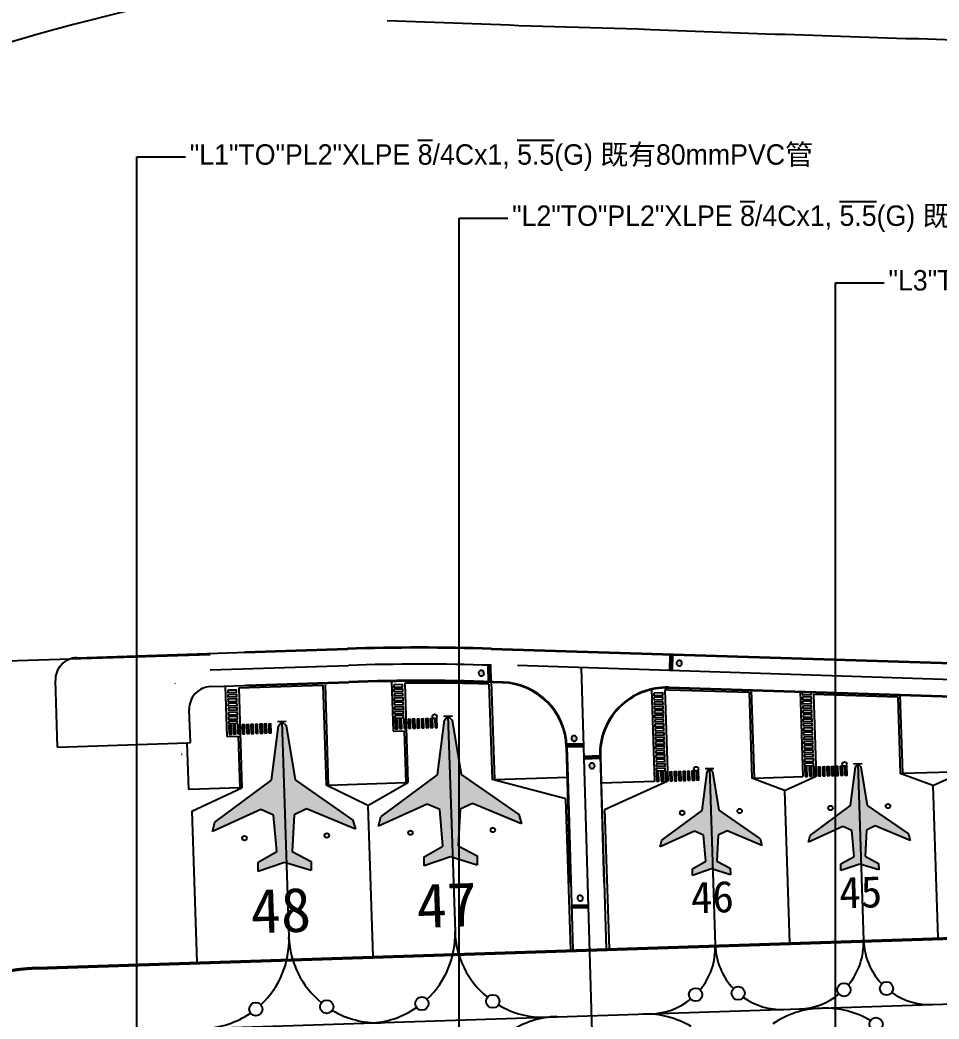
# Model space of a CAD drawing. Header units: millimetres. Extents: x 1358 to 1865, y 706 to 1003.
# Drawn here: x 1554.6 to 1605.3, y 893.3 to 948.4 of the extents above; entities that cross this region are included whole.
import ezdxf

# ---------------------------------------------------------------- set-up
doc = ezdxf.new("R2010")
doc.units = ezdxf.units.MM
doc.layers.add('建築', color=7, linetype='Continuous')
doc.layers.add('文字', color=6, linetype='Continuous')
doc.styles.add('新細明體', font='')
doc.styles.add('細明體', font='')
doc.styles.get('新細明體').set_extended_font_data('新細明體')
doc.styles.get('細明體').set_extended_font_data('細明體')

msp = doc.modelspace()

# ---------------------------------------------------------------- hatches: boundary and pattern name
at = {"layer": '建築', "ltscale": 1000}
h = msp.add_hatch(color=256, dxfattribs=at)
h.paths.add_polyline_path([(1567.003, 913.547), (1567.003, 913.529), (1572.666, 913.715, -0.008158), (1576.678, 913.782), (1576.678, 913.8, 0.008158), (1572.665, 913.733)])
h.paths.add_polyline_path([(1572.666, 913.697, -0.008158), (1576.678, 913.764), (1576.678, 913.782, 0.008158), (1572.666, 913.715), (1567.003, 913.529), (1567.004, 913.51)])
h = msp.add_hatch(color=256, dxfattribs=at)
h.paths.add_polyline_path([(1580.581, 913.74, 0.007933), (1576.678, 913.8), (1576.678, 913.782, -0.007933), (1580.58, 913.721), (1585.617, 913.563), (1585.617, 913.581)])
h.paths.add_polyline_path([(1580.58, 913.721, 0.007933), (1576.678, 913.782), (1576.678, 913.764, -0.007933), (1580.58, 913.703), (1585.616, 913.545), (1585.617, 913.563)])
h = msp.add_hatch(color=256, dxfattribs=at)
h.paths.add_polyline_path([(1585.617, 913.563), (1585.616, 913.545), (1596.225, 913.211), (1596.225, 913.23)])
h.paths.add_polyline_path([(1585.617, 913.581), (1585.617, 913.563), (1596.225, 913.23), (1596.226, 913.248)])
h = msp.add_hatch(color=256, dxfattribs=at)
h.paths.add_polyline_path([(1596.225, 913.23), (1596.225, 913.211), (1600.965, 913.063), (1600.965, 913.081)])
h.paths.add_polyline_path([(1596.226, 913.248), (1596.225, 913.23), (1600.965, 913.081), (1600.966, 913.099)])
h = msp.add_hatch(color=256, dxfattribs=at)
h.dxf.hatch_style = 1
h.paths.add_polyline_path([(1579.888, 912.428), (1579.89, 912.306), (1579.978, 912.221), (1580.1, 912.223), (1580.185, 912.311), (1580.182, 912.433), (1580.095, 912.518), (1579.973, 912.516)])
h.paths.add_polyline_path([(1585.205, 908.92), (1585.083, 908.917), (1584.999, 908.828), (1585.003, 908.706), (1585.091, 908.622), (1585.214, 908.626), (1585.297, 908.714), (1585.294, 908.836)])
h.paths.add_polyline_path([(1586.079, 907.122), (1586.201, 907.125), (1586.285, 907.214), (1586.281, 907.336), (1586.192, 907.42), (1586.07, 907.416), (1585.986, 907.327), (1585.99, 907.205)])
h.paths.add_polyline_path([(1591.094, 912.859), (1591.096, 912.981), (1591.012, 913.069), (1590.889, 913.071), (1590.802, 912.987), (1590.799, 912.865), (1590.884, 912.777), (1591.006, 912.774)])
h = msp.add_hatch(color=256, dxfattribs=at)
h.paths.add_polyline_path([(1600.966, 913.099), (1600.965, 913.081), (1606.901, 912.894), (1606.901, 912.913)])
h.paths.add_polyline_path([(1600.965, 913.081), (1600.965, 913.063), (1606.9, 912.876), (1606.901, 912.894)])
h = msp.add_hatch(color=256, dxfattribs=at)
h.paths.add_polyline_path([(1571.338, 911.839), (1571.338, 911.858), (1567.063, 911.717), (1567.064, 911.698)])
h.paths.add_polyline_path([(1571.339, 911.821), (1571.338, 911.839), (1567.064, 911.698), (1567.064, 911.68)])
h = msp.add_hatch(color=256, dxfattribs=at)
h.paths.add_polyline_path([(1576.969, 911.932), (1576.969, 911.951, 0.008757), (1572.726, 911.885), (1571.338, 911.839), (1571.339, 911.821), (1572.727, 911.867, -0.008757)])
h.paths.add_polyline_path([(1576.969, 911.951), (1576.969, 911.969, 0.008757), (1572.726, 911.903), (1571.338, 911.858), (1571.338, 911.839), (1572.726, 911.885, -0.008757)])
h = msp.add_hatch(color=256, dxfattribs=at)
h.paths.add_polyline_path([(1576.969, 911.969), (1576.969, 911.951, -0.008757), (1581.212, 911.867), (1581.212, 911.867), (1581.213, 911.886, 0.008757)])
h.paths.add_polyline_path([(1576.969, 911.951), (1576.969, 911.932, -0.008757), (1581.212, 911.849), (1581.212, 911.867, 0.008757)])
h = msp.add_hatch(color=256, dxfattribs=at)
h.paths.add_polyline_path([(1581.212, 911.867), (1581.212, 911.849, -0.394875), (1584.719, 908.315), (1584.737, 908.315, 0.394875)])
h.paths.add_polyline_path([(1581.213, 911.886), (1581.212, 911.867, -0.394875), (1584.737, 908.315), (1584.756, 908.316, 0.394875)])
h = msp.add_hatch(color=256, dxfattribs=at)
h.paths.add_polyline_path([(1590.36, 911.582), (1590.36, 911.6, 0.432129), (1586.566, 907.813), (1586.584, 907.814, -0.432129)])
h.paths.add_polyline_path([(1590.359, 911.564), (1590.36, 911.582, 0.432129), (1586.584, 907.814), (1586.602, 907.814, -0.432129)], flags=17)
h = msp.add_hatch(color=256, dxfattribs=at)
h.paths.add_polyline_path([(1590.36, 911.6), (1590.36, 911.582), (1592.488, 911.515), (1592.488, 911.533)])
h.paths.add_polyline_path([(1590.36, 911.582), (1590.359, 911.564), (1592.487, 911.497), (1592.488, 911.515)])
h = msp.add_hatch(color=256, dxfattribs=at)
h.paths.add_polyline_path([(1592.488, 911.533), (1592.488, 911.515), (1596.168, 911.4), (1596.168, 911.418)])
h.paths.add_polyline_path([(1592.488, 911.515), (1592.487, 911.497), (1596.167, 911.381), (1596.168, 911.4)])
h = msp.add_hatch(color=256, dxfattribs=at)
h.paths.add_polyline_path([(1596.168, 911.4), (1596.167, 911.381), (1600.907, 911.232), (1600.908, 911.251)])
h.paths.add_polyline_path([(1596.168, 911.418), (1596.168, 911.4), (1600.908, 911.251), (1600.908, 911.269)])
h = msp.add_hatch(color=256, dxfattribs=at)
h.paths.add_polyline_path([(1600.908, 911.251), (1600.907, 911.232), (1606.842, 911.046), (1606.843, 911.064)])
h.paths.add_polyline_path([(1600.908, 911.269), (1600.908, 911.251), (1606.843, 911.064), (1606.844, 911.082)])
for points in [[(1578.196, 910.019), (1578.437, 909.783), (1578.927, 906.792), (1582.109, 904.585), (1582.254, 904.075), (1579.55, 905.203), (1578.863, 904.876), (1578.754, 902.855), (1579.804, 902.307), (1579.811, 901.799), (1578.342, 902.251), (1576.888, 901.754), (1576.88, 902.262), (1577.911, 902.842), (1577.741, 904.859), (1577.044, 905.164), (1574.376, 903.953), (1574.505, 904.467), (1577.617, 906.771), (1578.015, 909.777)], [(1569.045, 909.719), (1569.286, 909.483), (1569.776, 906.491), (1572.958, 904.284), (1573.103, 903.775), (1570.399, 904.902), (1569.712, 904.576), (1569.604, 902.554), (1570.653, 902.006), (1570.66, 901.498), (1569.191, 901.951), (1567.737, 901.453), (1567.729, 901.961), (1568.761, 902.541), (1568.59, 904.559), (1567.893, 904.863), (1565.225, 903.653), (1565.354, 904.167), (1568.466, 906.471), (1568.864, 909.476)], [(1600.787, 907.39), (1600.959, 907.222), (1601.308, 905.091), (1603.575, 903.519), (1603.678, 903.156), (1601.752, 903.959), (1601.262, 903.727), (1601.185, 902.287), (1601.932, 901.896), (1601.938, 901.534), (1600.891, 901.857), (1599.855, 901.502), (1599.849, 901.864), (1600.584, 902.277), (1600.463, 903.714), (1599.966, 903.931), (1598.066, 903.069), (1598.158, 903.435), (1600.375, 905.076), (1600.658, 907.217)], [(1592.612, 907.122), (1592.784, 906.954), (1593.133, 904.822), (1595.4, 903.25), (1595.503, 902.887), (1593.577, 903.691), (1593.087, 903.458), (1593.01, 902.018), (1593.758, 901.628), (1593.763, 901.266), (1592.716, 901.588), (1591.681, 901.234), (1591.675, 901.596), (1592.41, 902.009), (1592.288, 903.446), (1591.791, 903.663), (1589.891, 902.801), (1589.983, 903.167), (1592.2, 904.808), (1592.483, 906.949)]]:
    msp.add_hatch(color=256, dxfattribs=at).paths.add_polyline_path(points)
h = msp.add_hatch(color=256, dxfattribs=at)
h.paths.add_polyline_path([(1584.737, 908.315), (1584.719, 908.315), (1584.835, 904.376), (1584.853, 904.377)])
h.paths.add_polyline_path([(1584.756, 908.316), (1584.737, 908.315), (1584.853, 904.377), (1584.871, 904.377)])
h = msp.add_hatch(color=256, dxfattribs=at)
h.paths.add_polyline_path([(1586.584, 907.814), (1586.566, 907.813), (1586.655, 904.781), (1586.673, 904.781)])
h.paths.add_polyline_path([(1586.602, 907.814), (1586.584, 907.814), (1586.673, 904.781), (1586.691, 904.782)])
h = msp.add_hatch(color=256, dxfattribs=at)
h.paths.add_polyline_path([(1586.691, 904.782), (1586.673, 904.781), (1586.769, 901.502), (1586.788, 901.503)])
h.paths.add_polyline_path([(1586.673, 904.781), (1586.655, 904.781), (1586.751, 901.501), (1586.769, 901.502)])
h = msp.add_hatch(color=256, dxfattribs=at)
h.paths.add_polyline_path([(1584.853, 904.377), (1584.835, 904.376), (1584.94, 900.783), (1584.959, 900.784)])
h.paths.add_polyline_path([(1584.871, 904.377), (1584.853, 904.377), (1584.959, 900.784), (1584.977, 900.784)])
h = msp.add_hatch(color=256, dxfattribs=at)
h.paths.add_polyline_path([(1586.788, 901.503), (1586.769, 901.502), (1586.789, 900.844), (1586.807, 900.844)])
h.paths.add_polyline_path([(1586.769, 901.502), (1586.751, 901.501), (1586.77, 900.843), (1586.789, 900.844)])
h = msp.add_hatch(color=256, dxfattribs=at)
h.paths.add_polyline_path([(1587.174, 893.528), (1587.174, 893.546), (1587.022, 893.541), (1587.022, 893.523)])
h.paths.add_polyline_path([(1587.174, 893.528), (1587.022, 893.523), (1587.023, 893.504), (1587.175, 893.509)])

# ---------------------------------------------------------------- linework, layer by layer
for p, q in [((1574.849, 948.347, -0.309), (1581.616, 948.102, -0.309)), ((1581.616, 948.102, -0.309), (1582.095, 948.061, -0.309)), ((1582.095, 948.061, -0.309), (1588.683, 947.877, -0.309)), ((1588.683, 947.877, -0.309), (1589.388, 947.839, -0.309)), ((1589.388, 947.839, -0.309), (1596.229, 947.589, -0.309)), ((1596.229, 947.589, -0.309), (1596.787, 947.576, -0.309)), ((1596.787, 947.576, -0.309), (1603.431, 947.346, -0.309)), ((1603.431, 947.346, -0.309), (1604.123, 947.34, -0.309)), ((1604.123, 947.34, -0.309), (1610.879, 947.093, -0.309)), ((1576.678, 913.764, -0.309), (1576.678, 913.8, -0.309)), ((1557.739, 913.227, -0.309), (1572.685, 913.72, -0.309)), ((1558.544, 913.208, -0.309), (1565.09, 913.409, -0.309)), ((1567.003, 913.547, -0.309), (1572.665, 913.733, -0.309)), ((1567.003, 913.529, -0.309), (1572.666, 913.715, -0.309)), ((1567.003, 913.529, -0.309), (1572.666, 913.715, -0.309)), ((1567.003, 913.529, -0.309), (1572.666, 913.715, -0.309)), ((1567.003, 913.529, -0.309), (1572.666, 913.715, -0.309)), ((1567.004, 913.51, -0.309), (1567.003, 913.547, -0.309)), ((1567.004, 913.51, -0.309), (1572.666, 913.697, -0.309)), ((1580.58, 913.721, -0.309), (1615.583, 912.622, -0.309)), ((1580.58, 913.703, -0.309), (1615.583, 912.603, -0.309)), ((1580.581, 913.74, -0.309), (1615.584, 912.64, -0.309)), ((1580.599, 913.726, -0.309), (1615.602, 912.626, -0.309)), ((1585.616, 913.545, -0.309), (1585.617, 913.581, -0.309)), ((1590.424, 913.416, -0.309), (1590.407, 912.501, -0.309)), ((1590.436, 913.416, -0.309), (1590.419, 912.501, -0.309)), ((1590.448, 913.416, -0.309), (1590.432, 912.501, -0.309)), ((1590.46, 913.416, -0.309), (1590.444, 912.5, -0.309)), ((1590.473, 913.416, -0.309), (1590.456, 912.5, -0.309)), ((1590.485, 913.415, -0.309), (1590.468, 912.5, -0.309)), ((1590.497, 913.415, -0.309), (1590.48, 912.5, -0.309)), ((1590.509, 913.415, -0.309), (1590.493, 912.499, -0.309)), ((1590.521, 913.415, -0.309), (1590.505, 912.499, -0.309)), ((1590.534, 913.414, -0.309), (1590.517, 912.499, -0.309)), ((1590.546, 913.414, -0.309), (1590.529, 912.499, -0.309)), ((1590.558, 913.414, -0.309), (1590.541, 912.499, -0.309)), ((1590.57, 913.414, -0.309), (1590.554, 912.498, -0.309)), ((1540.64, 912.614, -0.309), (1558.544, 913.208, -0.309)), ((1565.09, 912.553, -0.309), (1572.715, 912.805, -0.309)), ((1580.431, 911.892, -0.309), (1580.415, 912.807, -0.309)), ((1580.443, 911.892, -0.309), (1580.428, 912.808, -0.309)), ((1580.455, 911.892, -0.309), (1580.44, 912.808, -0.309)), ((1580.467, 911.893, -0.309), (1580.452, 912.808, -0.309)), ((1580.48, 911.893, -0.309), (1580.464, 912.808, -0.309)), ((1580.492, 911.893, -0.309), (1580.476, 912.808, -0.309)), ((1580.504, 911.893, -0.309), (1580.489, 912.809, -0.309)), ((1580.516, 911.893, -0.309), (1580.501, 912.809, -0.309)), ((1580.528, 911.894, -0.309), (1580.513, 912.809, -0.309)), ((1580.541, 911.894, -0.309), (1580.525, 912.809, -0.309)), ((1580.553, 911.894, -0.309), (1580.537, 912.81, -0.309)), ((1580.565, 911.894, -0.309), (1580.55, 912.81, -0.309)), ((1580.577, 911.894, -0.309), (1580.562, 912.81, -0.309)), ((1582.026, 912.811, -0.309), (1615.573, 911.711, -0.309)), ((1585.543, 912.695, -0.309), (1587.292, 853.173, -0.309)), ((1590.802, 912.987, -0.309), (1590.799, 912.865, -0.309)), ((1590.799, 912.865, -0.309), (1590.884, 912.777, -0.309)), ((1590.889, 913.071, -0.309), (1590.802, 912.987, -0.309)), ((1590.884, 912.777, -0.309), (1591.006, 912.774, -0.309)), ((1591.012, 913.069, -0.309), (1590.889, 913.071, -0.309)), ((1591.006, 912.774, -0.309), (1591.094, 912.859, -0.309)), ((1591.096, 912.981, -0.309), (1591.012, 913.069, -0.309)), ((1591.094, 912.859, -0.309), (1591.096, 912.981, -0.309)), ((1579.973, 912.516, -0.309), (1579.888, 912.428, -0.309)), ((1579.888, 912.428, -0.309), (1579.89, 912.306, -0.309)), ((1579.89, 912.306, -0.309), (1579.978, 912.221, -0.309)), ((1580.095, 912.518, -0.309), (1579.973, 912.516, -0.309)), ((1579.978, 912.221, -0.309), (1580.1, 912.223, -0.309)), ((1580.182, 912.433, -0.309), (1580.095, 912.518, -0.309)), ((1580.1, 912.223, -0.309), (1580.185, 912.311, -0.309)), ((1580.185, 912.311, -0.309), (1580.182, 912.433, -0.309)), ((1556.68, 908.306, -0.309), (1556.559, 911.967, -0.309)), ((1563.187, 911.78, -0.309), (1563.161, 911.805, -0.309)), ((1565.12, 911.638, -0.309), (1565.844, 911.662, -0.309)), ((1565.844, 911.662, -0.309), (1571.453, 911.847, -0.309)), ((1565.927, 911.665, -0.309), (1566.019, 908.887, -0.309)), ((1566.664, 911.567, -0.309), (1571.3, 911.72, -0.309)), ((1567.063, 911.717, -0.309), (1572.726, 911.903, -0.309)), ((1567.063, 911.698, -0.309), (1572.697, 911.884, -0.309)), ((1567.063, 911.698, -0.309), (1572.697, 911.884, -0.309)), ((1567.063, 911.698, -0.309), (1572.697, 911.884, -0.309)), ((1567.063, 911.698, -0.309), (1572.697, 911.884, -0.309)), ((1567.063, 911.717, -0.309), (1567.064, 911.68, -0.309)), ((1567.064, 911.698, -0.309), (1572.726, 911.885, -0.309)), ((1567.064, 911.698, -0.309), (1572.726, 911.885, -0.309)), ((1567.064, 911.698, -0.309), (1572.726, 911.885, -0.309)), ((1567.064, 911.698, -0.309), (1572.726, 911.885, -0.309)), ((1567.064, 911.68, -0.309), (1572.727, 911.867, -0.309)), ((1571.3, 911.72, -0.309), (1571.481, 906.208, -0.309)), ((1571.339, 911.821, -0.309), (1571.338, 911.858, -0.309)), ((1571.422, 911.724, -0.309), (1571.603, 906.212, -0.309)), ((1571.453, 911.847, -0.309), (1572.745, 911.89, -0.309)), ((1575.079, 911.944, -0.309), (1575.17, 909.187, -0.309)), ((1575.816, 911.83, -0.309), (1575.995, 906.356, -0.309)), ((1576.969, 911.932, -0.309), (1576.969, 911.969, -0.309)), ((1580.459, 911.776, -0.309), (1580.632, 906.508, -0.309)), ((1580.577, 911.894, -0.309), (1580.754, 906.512, -0.309)), ((1581.212, 911.849, -0.309), (1581.213, 911.886, -0.309)), ((1590.36, 911.6, -0.309), (1590.359, 911.564, -0.309)), ((1590.36, 911.6, -0.309), (1615.527, 910.81, -0.309)), ((1590.378, 911.587, -0.309), (1594.913, 911.444, -0.309)), ((1566.664, 911.567, -0.309), (1566.845, 906.056, -0.309)), ((1589.415, 911.489, -0.309), (1589.582, 906.411, -0.309)), ((1590.149, 911.464, -0.309), (1590.314, 906.435, -0.309)), ((1590.359, 911.564, -0.309), (1615.525, 910.773, -0.309)), ((1590.36, 911.582, -0.309), (1615.526, 910.791, -0.309)), ((1590.375, 911.465, -0.309), (1594.795, 911.326, -0.309)), ((1592.488, 911.533, -0.309), (1592.487, 911.497, -0.309)), ((1594.795, 911.326, -0.309), (1594.951, 906.588, -0.309)), ((1594.913, 911.444, -0.309), (1595.073, 906.592, -0.309)), ((1594.913, 911.444, -0.309), (1597.603, 911.36, -0.309)), ((1597.603, 911.36, -0.309), (1597.757, 906.68, -0.309)), ((1597.603, 911.36, -0.309), (1603.105, 911.187, -0.309)), ((1598.341, 911.214, -0.309), (1598.489, 906.704, -0.309)), ((1598.341, 911.214, -0.309), (1602.987, 911.068, -0.309)), ((1602.987, 911.068, -0.309), (1603.125, 906.856, -0.309)), ((1603.105, 911.187, -0.309), (1603.247, 906.86, -0.309)), ((1603.105, 911.187, -0.309), (1605.795, 911.102, -0.309)), ((1564.001, 908.548, -0.309), (1563.94, 910.378, -0.309)), ((1577.952, 910.011, -0.309), (1578.44, 910.027, -0.309)), ((1578.015, 909.777, -0.309), (1578.196, 910.019, -0.309)), ((1578.196, 910.019, -0.309), (1578.586, 898.135, -0.309)), ((1578.196, 910.019, -0.309), (1578.437, 909.783, -0.309)), ((1568.466, 906.471, -0.309), (1568.864, 909.476, -0.309)), ((1568.801, 909.711, -0.309), (1569.289, 909.727, -0.309)), ((1568.864, 909.476, -0.309), (1569.045, 909.719, -0.309)), ((1569.045, 909.719, -0.309), (1569.435, 897.835, -0.309)), ((1569.045, 909.719, -0.309), (1569.286, 909.483, -0.309)), ((1569.286, 909.483, -0.309), (1569.776, 906.491, -0.309)), ((1577.617, 906.771, -0.309), (1578.015, 909.777, -0.309)), ((1578.437, 909.783, -0.309), (1578.927, 906.792, -0.309)), ((1566.019, 908.887, -0.309), (1566.629, 908.907, -0.309)), ((1566.629, 908.907, -0.309), (1566.723, 906.052, -0.309)), ((1575.17, 909.187, -0.309), (1575.78, 909.207, -0.309)), ((1575.78, 909.207, -0.309), (1575.873, 906.352, -0.309)), ((1585.083, 908.917, -0.309), (1584.999, 908.828, -0.309)), ((1585.205, 908.92, -0.309), (1585.083, 908.917, -0.309)), ((1585.294, 908.836, -0.309), (1585.205, 908.92, -0.309)), ((1585.297, 908.714, -0.309), (1585.294, 908.836, -0.309)), ((1556.68, 908.306, -0.309), (1563.846, 908.543, -0.309)), ((1563.916, 905.959, -0.309), (1563.831, 908.542, -0.309)), ((1563.846, 908.543, -0.309), (1564.001, 908.548, -0.309)), ((1584.719, 908.315, -0.309), (1584.682, 908.313, -0.309)), ((1585.63, 908.488, -0.309), (1584.715, 908.461, -0.309)), ((1585.63, 908.475, -0.309), (1584.715, 908.449, -0.309)), ((1585.631, 908.463, -0.309), (1584.715, 908.437, -0.309)), ((1585.631, 908.451, -0.309), (1584.716, 908.424, -0.309)), ((1585.631, 908.439, -0.309), (1584.716, 908.412, -0.309)), ((1585.632, 908.427, -0.309), (1584.717, 908.4, -0.309)), ((1585.632, 908.414, -0.309), (1584.717, 908.388, -0.309)), ((1585.632, 908.402, -0.309), (1584.717, 908.376, -0.309)), ((1585.633, 908.39, -0.309), (1584.718, 908.363, -0.309)), ((1585.633, 908.378, -0.309), (1584.718, 908.351, -0.309)), ((1585.633, 908.366, -0.309), (1584.718, 908.339, -0.309)), ((1585.634, 908.353, -0.309), (1584.719, 908.327, -0.309)), ((1585.634, 908.341, -0.309), (1584.719, 908.315, -0.309)), ((1584.719, 908.315, -0.309), (1585.634, 908.341, -0.309)), ((1584.719, 908.315, -0.309), (1584.94, 900.783, -0.309)), ((1584.756, 908.32, -0.309), (1584.805, 906.645, -0.309)), ((1584.999, 908.828, -0.309), (1585.003, 908.706, -0.309)), ((1585.003, 908.706, -0.309), (1585.091, 908.622, -0.309)), ((1585.091, 908.622, -0.309), (1585.214, 908.626, -0.309)), ((1585.214, 908.626, -0.309), (1585.297, 908.714, -0.309)), ((1563.506, 907.917, -0.309), (1563.542, 907.918, -0.309)), ((1586.603, 907.818, -0.309), (1585.688, 907.79, -0.309)), ((1586.603, 907.806, -0.309), (1585.688, 907.778, -0.309)), ((1586.603, 907.794, -0.309), (1585.688, 907.766, -0.309)), ((1586.604, 907.782, -0.309), (1585.689, 907.754, -0.309)), ((1586.604, 907.77, -0.309), (1585.689, 907.741, -0.309)), ((1586.605, 907.757, -0.309), (1585.689, 907.729, -0.309)), ((1586.605, 907.745, -0.309), (1585.69, 907.717, -0.309)), ((1586.605, 907.733, -0.309), (1585.69, 907.705, -0.309)), ((1586.584, 907.814, -0.309), (1586.789, 900.844, -0.309)), ((1586.603, 907.818, -0.309), (1586.647, 906.315, -0.309)), ((1586.606, 907.721, -0.309), (1585.691, 907.692, -0.309)), ((1586.606, 907.709, -0.309), (1585.691, 907.68, -0.309)), ((1586.606, 907.696, -0.309), (1585.691, 907.668, -0.309)), ((1586.607, 907.684, -0.309), (1585.692, 907.656, -0.309)), ((1586.607, 907.672, -0.309), (1585.692, 907.644, -0.309)), ((1586.07, 907.416, -0.309), (1585.986, 907.327, -0.309)), ((1585.986, 907.327, -0.309), (1585.99, 907.205, -0.309)), ((1585.99, 907.205, -0.309), (1586.079, 907.122, -0.309)), ((1586.192, 907.42, -0.309), (1586.07, 907.416, -0.309)), ((1586.281, 907.336, -0.309), (1586.192, 907.42, -0.309)), ((1586.201, 907.125, -0.309), (1586.285, 907.214, -0.309)), ((1586.285, 907.214, -0.309), (1586.281, 907.336, -0.309)), ((1600.375, 905.076, -0.309), (1600.658, 907.217, -0.309)), ((1600.543, 907.382, -0.309), (1601.031, 907.398, -0.309)), ((1600.658, 907.217, -0.309), (1600.787, 907.39, -0.309)), ((1600.787, 907.39, -0.309), (1601.107, 897.653, -0.309)), ((1600.787, 907.39, -0.309), (1600.959, 907.222, -0.309)), ((1600.959, 907.222, -0.309), (1601.308, 905.091, -0.309)), ((1574.505, 904.467, -0.309), (1577.617, 906.771, -0.309)), ((1578.927, 906.792, -0.309), (1582.109, 904.585, -0.309)), ((1580.754, 906.512, -0.309), (1584.805, 906.645, -0.309)), ((1584.805, 906.645, -0.309), (1585.085, 897.127, -0.309)), ((1586.079, 907.122, -0.309), (1586.201, 907.125, -0.309)), ((1592.2, 904.808, -0.309), (1592.483, 906.949, -0.309)), ((1592.368, 907.114, -0.309), (1592.856, 907.13, -0.309)), ((1592.483, 906.949, -0.309), (1592.612, 907.122, -0.309)), ((1592.612, 907.122, -0.309), (1592.932, 897.385, -0.309)), ((1592.612, 907.122, -0.309), (1592.784, 906.954, -0.309)), ((1592.784, 906.954, -0.309), (1593.133, 904.822, -0.309)), ((1595.073, 906.592, -0.309), (1597.757, 906.68, -0.309)), ((1596.744, 905.914, -0.309), (1598.489, 906.704, -0.309)), ((1604.919, 906.182, -0.309), (1603.125, 906.856, -0.309)), ((1603.247, 906.86, -0.309), (1605.932, 906.948, -0.309)), ((1604.919, 906.182, -0.309), (1606.664, 906.972, -0.309)), ((1565.354, 904.167, -0.309), (1568.466, 906.471, -0.309)), ((1569.776, 906.491, -0.309), (1572.958, 904.284, -0.309)), ((1573.777, 905.086, -0.309), (1571.481, 906.208, -0.309)), ((1571.603, 906.212, -0.309), (1575.873, 906.352, -0.309)), ((1573.777, 905.086, -0.309), (1575.995, 906.356, -0.309)), ((1584.698, 905.445, -0.309), (1580.632, 906.508, -0.309)), ((1589.582, 906.411, -0.309), (1586.647, 906.315, -0.309)), ((1586.647, 906.315, -0.309), (1586.915, 897.187, -0.309)), ((1586.824, 904.855, -0.309), (1590.314, 906.435, -0.309)), ((1596.744, 905.914, -0.309), (1594.951, 906.588, -0.309)), ((1604.919, 906.182, -0.309), (1605.194, 897.788, -0.309)), ((1566.723, 906.052, -0.309), (1563.916, 905.959, -0.309)), ((1564.078, 904.768, -0.309), (1566.845, 906.056, -0.309)), ((1596.744, 905.914, -0.309), (1597.019, 897.519, -0.309)), ((1573.777, 905.086, -0.309), (1574.051, 896.765, -0.309)), ((1577.044, 905.164, -0.309), (1574.376, 903.953, -0.309)), ((1577.741, 904.859, -0.309), (1577.044, 905.164, -0.309)), ((1579.55, 905.203, -0.309), (1578.863, 904.876, -0.309)), ((1582.254, 904.075, -0.309), (1579.55, 905.203, -0.309)), ((1584.971, 897.124, -0.309), (1584.698, 905.445, -0.309)), ((1598.158, 903.435, -0.309), (1600.375, 905.076, -0.309)), ((1601.308, 905.091, -0.309), (1603.575, 903.519, -0.309)), ((1564.078, 904.768, -0.309), (1564.351, 896.446, -0.309)), ((1567.893, 904.863, -0.309), (1565.225, 903.653, -0.309)), ((1568.59, 904.559, -0.309), (1567.893, 904.863, -0.309)), ((1568.761, 902.541, -0.309), (1568.59, 904.559, -0.309)), ((1569.712, 904.576, -0.309), (1569.604, 902.554, -0.309)), ((1570.399, 904.902, -0.309), (1569.712, 904.576, -0.309)), ((1573.103, 903.775, -0.309), (1570.399, 904.902, -0.309)), ((1574.376, 903.953, -0.309), (1574.505, 904.467, -0.309)), ((1577.911, 902.842, -0.309), (1577.741, 904.859, -0.309)), ((1578.863, 904.876, -0.309), (1578.754, 902.855, -0.309)), ((1582.109, 904.585, -0.309), (1582.254, 904.075, -0.309)), ((1586.655, 904.781, -0.309), (1586.691, 904.782, -0.309)), ((1586.824, 904.855, -0.309), (1587.075, 897.193, -0.309)), ((1589.983, 903.167, -0.309), (1592.2, 904.808, -0.309)), ((1593.133, 904.822, -0.309), (1595.4, 903.25, -0.309)), ((1565.225, 903.653, -0.309), (1565.354, 904.167, -0.309)), ((1572.958, 904.284, -0.309), (1573.103, 903.775, -0.309)), ((1584.835, 904.376, -0.309), (1584.871, 904.377, -0.309)), ((1599.966, 903.931, -0.309), (1598.066, 903.069, -0.309)), ((1600.463, 903.714, -0.309), (1599.966, 903.931, -0.309)), ((1601.752, 903.959, -0.309), (1601.262, 903.727, -0.309)), ((1603.678, 903.156, -0.309), (1601.752, 903.959, -0.309)), ((1591.791, 903.663, -0.309), (1589.891, 902.801, -0.309)), ((1592.288, 903.446, -0.309), (1591.791, 903.663, -0.309)), ((1592.41, 902.009, -0.309), (1592.288, 903.446, -0.309)), ((1593.087, 903.458, -0.309), (1593.01, 902.018, -0.309)), ((1593.577, 903.691, -0.309), (1593.087, 903.458, -0.309)), ((1595.503, 902.887, -0.309), (1593.577, 903.691, -0.309)), ((1598.066, 903.069, -0.309), (1598.158, 903.435, -0.309)), ((1600.584, 902.277, -0.309), (1600.463, 903.714, -0.309)), ((1601.262, 903.727, -0.309), (1601.185, 902.287, -0.309)), ((1603.575, 903.519, -0.309), (1603.678, 903.156, -0.309)), ((1576.88, 902.262, -0.309), (1577.911, 902.842, -0.309)), ((1578.754, 902.855, -0.309), (1579.804, 902.307, -0.309)), ((1589.891, 902.801, -0.309), (1589.983, 903.167, -0.309)), ((1595.4, 903.25, -0.309), (1595.503, 902.887, -0.309)), ((1567.729, 901.961, -0.309), (1568.761, 902.541, -0.309)), ((1569.604, 902.554, -0.309), (1570.653, 902.006, -0.309)), ((1576.888, 901.754, -0.309), (1576.88, 902.262, -0.309)), ((1578.342, 902.251, -0.309), (1576.888, 901.754, -0.309)), ((1579.811, 901.799, -0.309), (1578.342, 902.251, -0.309)), ((1579.804, 902.307, -0.309), (1579.811, 901.799, -0.309)), ((1599.849, 901.864, -0.309), (1600.584, 902.277, -0.309)), ((1601.185, 902.287, -0.309), (1601.932, 901.896, -0.309)), ((1567.737, 901.453, -0.309), (1567.729, 901.961, -0.309)), ((1569.191, 901.951, -0.309), (1567.737, 901.453, -0.309)), ((1570.66, 901.498, -0.309), (1569.191, 901.951, -0.309)), ((1570.653, 902.006, -0.309), (1570.66, 901.498, -0.309)), ((1591.675, 901.596, -0.309), (1592.41, 902.009, -0.309)), ((1593.01, 902.018, -0.309), (1593.758, 901.628, -0.309)), ((1599.855, 901.502, -0.309), (1599.849, 901.864, -0.309)), ((1600.891, 901.857, -0.309), (1599.855, 901.502, -0.309)), ((1601.938, 901.534, -0.309), (1600.891, 901.857, -0.309)), ((1601.932, 901.896, -0.309), (1601.938, 901.534, -0.309)), ((1586.751, 901.501, -0.309), (1586.788, 901.503, -0.309)), ((1591.681, 901.234, -0.309), (1591.675, 901.596, -0.309)), ((1592.716, 901.588, -0.309), (1591.681, 901.234, -0.309)), ((1593.763, 901.266, -0.309), (1592.716, 901.588, -0.309)), ((1593.758, 901.628, -0.309), (1593.763, 901.266, -0.309)), ((1585.419, 900.13, -0.309), (1585.335, 900.042, -0.309)), ((1585.335, 900.042, -0.309), (1585.339, 899.92, -0.309)), ((1585.541, 900.134, -0.309), (1585.419, 900.13, -0.309)), ((1585.63, 900.051, -0.309), (1585.541, 900.134, -0.309)), ((1585.633, 899.929, -0.309), (1585.63, 900.051, -0.309)), ((1585.012, 899.584, -0.309), (1585.928, 899.612, -0.309)), ((1585.013, 899.572, -0.309), (1585.928, 899.6, -0.309)), ((1585.013, 899.559, -0.309), (1585.928, 899.588, -0.309)), ((1585.014, 899.547, -0.309), (1585.929, 899.576, -0.309)), ((1585.014, 899.535, -0.309), (1585.929, 899.563, -0.309)), ((1585.014, 899.523, -0.309), (1585.929, 899.551, -0.309)), ((1585.015, 899.511, -0.309), (1585.93, 899.539, -0.309)), ((1585.015, 899.498, -0.309), (1585.93, 899.527, -0.309)), ((1585.015, 899.486, -0.309), (1585.931, 899.515, -0.309)), ((1585.016, 899.474, -0.309), (1585.931, 899.502, -0.309)), ((1585.016, 899.462, -0.309), (1585.931, 899.49, -0.309)), ((1585.017, 899.45, -0.309), (1585.932, 899.478, -0.309)), ((1585.339, 899.92, -0.309), (1585.428, 899.836, -0.309)), ((1585.428, 899.836, -0.309), (1585.55, 899.84, -0.309)), ((1585.55, 899.84, -0.309), (1585.633, 899.929, -0.309)), ((1555.547, 896.157, -0.309), (1641.536, 898.981, -0.309)), ((1585.017, 899.437, -0.309), (1585.932, 899.466, -0.309)), ((1555.549, 896.084, -0.309), (1641.539, 898.908, -0.309)), ((1601.711, 895.788, -0.309), (1601.715, 895.678, -0.309)), ((1555.667, 892.497, -0.309), (1649.171, 895.567, -0.309))]:
    msp.add_line(p, q, dxfattribs=at)
at = {"layer": '建築', "linetype": 'Continuous', "elevation": -0.309}
for points in [[(1575.208, 911.731), (1575.212, 911.609), (1575.7, 911.625), (1575.696, 911.747)], [(1566.057, 911.431), (1566.061, 911.309), (1566.549, 911.325), (1566.545, 911.447)], [(1566.065, 911.187), (1566.069, 911.065), (1566.557, 911.081), (1566.553, 911.203)], [(1575.216, 911.487), (1575.22, 911.365), (1575.708, 911.381), (1575.704, 911.503)], [(1575.224, 911.243), (1575.228, 911.121), (1575.716, 911.137), (1575.712, 911.259)], [(1589.544, 911.274), (1589.548, 911.152), (1590.037, 911.168), (1590.033, 911.29)], [(1589.552, 911.03), (1589.556, 910.908), (1590.045, 910.924), (1590.041, 911.046)], [(1597.727, 911.298), (1597.731, 911.176), (1598.219, 911.192), (1598.215, 911.314)], [(1597.735, 911.054), (1597.739, 910.932), (1598.227, 910.948), (1598.223, 911.07)], [(1566.073, 910.943), (1566.077, 910.821), (1566.565, 910.837), (1566.561, 910.959)], [(1566.081, 910.699), (1566.085, 910.577), (1566.573, 910.593), (1566.569, 910.715)], [(1575.232, 910.999), (1575.236, 910.877), (1575.724, 910.893), (1575.72, 911.015)], [(1575.24, 910.755), (1575.244, 910.633), (1575.732, 910.649), (1575.728, 910.771)], [(1575.248, 910.511), (1575.252, 910.389), (1575.74, 910.405), (1575.736, 910.527)], [(1589.56, 910.786), (1589.565, 910.664), (1590.053, 910.68), (1590.049, 910.802)], [(1589.569, 910.542), (1589.573, 910.42), (1590.061, 910.436), (1590.057, 910.558)], [(1597.743, 910.81), (1597.747, 910.688), (1598.235, 910.704), (1598.231, 910.826)], [(1597.751, 910.566), (1597.755, 910.444), (1598.243, 910.46), (1598.239, 910.582)], [(1566.089, 910.455), (1566.093, 910.333), (1566.581, 910.349), (1566.577, 910.471)], [(1566.097, 910.211), (1566.101, 910.089), (1566.589, 910.105), (1566.585, 910.227)], [(1566.105, 909.967), (1566.109, 909.845), (1566.597, 909.861), (1566.593, 909.983)], [(1575.256, 910.267), (1575.26, 910.145), (1575.748, 910.161), (1575.744, 910.283)], [(1575.264, 910.023), (1575.268, 909.901), (1575.756, 909.917), (1575.752, 910.039)], [(1589.577, 910.298), (1589.581, 910.176), (1590.069, 910.192), (1590.065, 910.314)], [(1589.585, 910.054), (1589.589, 909.932), (1590.077, 909.948), (1590.073, 910.07)], [(1597.759, 910.322), (1597.763, 910.2), (1598.251, 910.216), (1598.247, 910.338)], [(1597.767, 910.078), (1597.771, 909.956), (1598.259, 909.972), (1598.255, 910.094)], [(1566.113, 909.723), (1566.117, 909.601), (1566.605, 909.617), (1566.601, 909.739)], [(1566.137, 909.013), (1566.259, 909.017), (1566.243, 909.505), (1566.121, 909.501)], [(1566.381, 909.021), (1566.503, 909.025), (1566.487, 909.513), (1566.365, 909.509)], [(1566.625, 909.029), (1566.747, 909.033), (1566.731, 909.521), (1566.609, 909.517)], [(1566.869, 909.037), (1566.991, 909.041), (1566.975, 909.529), (1566.853, 909.525)], [(1567.113, 909.045), (1567.235, 909.049), (1567.219, 909.537), (1567.097, 909.533)], [(1567.357, 909.053), (1567.479, 909.057), (1567.463, 909.545), (1567.341, 909.541)], [(1567.601, 909.061), (1567.723, 909.065), (1567.707, 909.553), (1567.585, 909.549)], [(1567.845, 909.069), (1567.967, 909.073), (1567.951, 909.561), (1567.829, 909.557)], [(1568.089, 909.077), (1568.211, 909.081), (1568.195, 909.569), (1568.073, 909.565)], [(1568.333, 909.085), (1568.455, 909.089), (1568.439, 909.577), (1568.317, 909.573)], [(1575.288, 909.313), (1575.41, 909.317), (1575.394, 909.805), (1575.272, 909.801)], [(1575.532, 909.321), (1575.654, 909.325), (1575.638, 909.813), (1575.516, 909.809)], [(1575.776, 909.329), (1575.898, 909.333), (1575.882, 909.821), (1575.76, 909.817)], [(1576.02, 909.337), (1576.142, 909.341), (1576.126, 909.829), (1576.004, 909.825)], [(1576.264, 909.345), (1576.386, 909.349), (1576.37, 909.837), (1576.248, 909.833)], [(1576.508, 909.353), (1576.63, 909.357), (1576.614, 909.845), (1576.492, 909.841)], [(1576.752, 909.361), (1576.874, 909.365), (1576.858, 909.853), (1576.736, 909.849)], [(1576.996, 909.369), (1577.118, 909.373), (1577.102, 909.861), (1576.98, 909.857)], [(1577.24, 909.377), (1577.362, 909.381), (1577.346, 909.869), (1577.224, 909.865)], [(1577.484, 909.385), (1577.606, 909.389), (1577.59, 909.877), (1577.468, 909.873)], [(1589.593, 909.81), (1589.597, 909.688), (1590.085, 909.704), (1590.081, 909.826)], [(1589.601, 909.566), (1589.605, 909.444), (1590.093, 909.46), (1590.089, 909.582)], [(1597.775, 909.834), (1597.779, 909.712), (1598.267, 909.728), (1598.263, 909.85)], [(1597.783, 909.59), (1597.787, 909.468), (1598.275, 909.484), (1598.271, 909.606)], [(1589.609, 909.322), (1589.613, 909.2), (1590.101, 909.216), (1590.097, 909.338)], [(1589.617, 909.078), (1589.621, 908.956), (1590.109, 908.972), (1590.105, 909.094)], [(1589.625, 908.834), (1589.629, 908.712), (1590.117, 908.728), (1590.113, 908.85)], [(1597.791, 909.346), (1597.795, 909.224), (1598.283, 909.24), (1598.279, 909.362)], [(1597.799, 909.102), (1597.803, 908.98), (1598.291, 908.996), (1598.287, 909.118)], [(1597.807, 908.858), (1597.811, 908.736), (1598.299, 908.752), (1598.295, 908.874)], [(1589.633, 908.59), (1589.637, 908.468), (1590.125, 908.484), (1590.121, 908.606)], [(1589.641, 908.346), (1589.645, 908.223), (1590.133, 908.24), (1590.129, 908.362)], [(1597.815, 908.614), (1597.819, 908.492), (1598.307, 908.508), (1598.303, 908.63)], [(1597.823, 908.37), (1597.827, 908.248), (1598.316, 908.264), (1598.311, 908.386)], [(1589.649, 908.101), (1589.653, 907.979), (1590.141, 907.995), (1590.137, 908.118)], [(1589.657, 907.857), (1589.661, 907.735), (1590.149, 907.751), (1590.145, 907.873)], [(1597.831, 908.126), (1597.835, 908.004), (1598.324, 908.02), (1598.32, 908.142)], [(1597.839, 907.882), (1597.843, 907.76), (1598.332, 907.776), (1598.328, 907.898)], [(1589.665, 907.613), (1589.669, 907.491), (1590.157, 907.507), (1590.153, 907.629)], [(1589.673, 907.369), (1589.677, 907.247), (1590.165, 907.263), (1590.161, 907.385)], [(1597.847, 907.638), (1597.851, 907.516), (1598.34, 907.532), (1598.336, 907.654)], [(1597.856, 907.394), (1597.86, 907.272), (1598.348, 907.288), (1598.344, 907.41)], [(1598.123, 906.692), (1598.245, 906.696), (1598.229, 907.184), (1598.107, 907.18)], [(1598.367, 906.7), (1598.489, 906.704), (1598.473, 907.192), (1598.351, 907.188)], [(1598.611, 906.708), (1598.733, 906.712), (1598.717, 907.2), (1598.595, 907.196)], [(1598.855, 906.716), (1598.977, 906.72), (1598.961, 907.208), (1598.839, 907.204)], [(1599.099, 906.724), (1599.221, 906.728), (1599.205, 907.216), (1599.083, 907.212)], [(1599.343, 906.732), (1599.465, 906.736), (1599.449, 907.224), (1599.327, 907.22)], [(1599.587, 906.74), (1599.709, 906.744), (1599.693, 907.232), (1599.571, 907.228)], [(1599.831, 906.748), (1599.953, 906.752), (1599.937, 907.24), (1599.815, 907.236)], [(1600.075, 906.756), (1600.197, 906.76), (1600.181, 907.248), (1600.059, 907.244)], [(1589.681, 907.125), (1589.685, 907.003), (1590.173, 907.019), (1590.169, 907.141)], [(1589.704, 906.415), (1589.826, 906.419), (1589.81, 906.908), (1589.688, 906.904)], [(1589.948, 906.423), (1590.07, 906.427), (1590.054, 906.916), (1589.932, 906.912)], [(1590.192, 906.431), (1590.314, 906.435), (1590.298, 906.924), (1590.176, 906.92)], [(1590.436, 906.439), (1590.558, 906.444), (1590.542, 906.932), (1590.42, 906.928)], [(1590.68, 906.448), (1590.802, 906.452), (1590.786, 906.94), (1590.664, 906.936)], [(1590.924, 906.456), (1591.046, 906.46), (1591.03, 906.948), (1590.908, 906.944)], [(1591.168, 906.464), (1591.29, 906.468), (1591.274, 906.956), (1591.152, 906.952)], [(1591.412, 906.472), (1591.534, 906.476), (1591.518, 906.964), (1591.396, 906.96)], [(1591.656, 906.48), (1591.778, 906.484), (1591.762, 906.972), (1591.64, 906.968)], [(1591.9, 906.488), (1592.022, 906.492), (1592.006, 906.98), (1591.884, 906.976)], [(1597.879, 906.684), (1598.001, 906.688), (1597.985, 907.176), (1597.863, 907.172)]]:
    msp.add_lwpolyline(points, close=True, dxfattribs=at)
at = {"layer": '建築', "ltscale": 1000}
for centre, radius in [((1577.464, 909.995, -0.309), 0.122), ((1591.88, 907.098, -0.309), 0.122), ((1600.055, 907.366, -0.309), 0.122), ((1599.279, 904.947, -0.309), 0.122), ((1602.452, 905.051, -0.309), 0.122), ((1591.105, 904.678, -0.309), 0.122), ((1594.277, 904.782, -0.309), 0.122), ((1566.984, 903.283, -0.309), 0.122), ((1571.523, 903.432, -0.309), 0.122), ((1576.135, 903.584, -0.309), 0.122), ((1580.674, 903.733, -0.309), 0.122), ((1594.192, 894.739, -0.309), 0.366), ((1594.192, 894.739, -0.309), 0.366), ((1600.023, 894.931, -0.309), 0.366), ((1602.367, 895.008, -0.309), 0.366), ((1602.367, 895.008, -0.309), 0.366), ((1576.762, 894.17, -0.309), 0.366), ((1580.667, 894.295, -0.309), 0.366), ((1580.667, 894.295, -0.309), 0.366), ((1591.848, 894.662, -0.309), 0.366), ((1567.611, 893.869, -0.309), 0.366), ((1571.516, 893.995, -0.309), 0.366), ((1571.516, 893.995, -0.309), 0.366), ((1601.793, 893.037, -0.309), 0.366)]:
    msp.add_circle(centre, radius, dxfattribs=at)
for centre, radius, start, end in [((1587.981, 832.867, -0.309), 119.197, 102.90208, 117.97756), ((1576.718, 790.789, -0.309), 123.012, 88.20047, 91.88806), ((1576.737, 790.793, -0.309), 122.993, 88.20047, 91.88806), ((1576.718, 790.789, -0.309), 122.993, 88.20047, 91.88806), ((1576.718, 790.789, -0.309), 122.975, 88.20047, 91.88806), ((1557.78, 912.007, -0.309), 1.221, 91.8881, 181.8881), ((1576.737, 790.793, -0.309), 122.078, 88.20047, 91.88806), ((1565.161, 910.418, -0.309), 1.221, 91.8881, 181.8881), ((1576.718, 790.789, -0.309), 121.181, 87.87421, 91.88806), ((1576.718, 790.789, -0.309), 121.162, 87.87421, 91.88806), ((1576.718, 790.789, -0.309), 121.144, 87.87421, 91.88806), ((1576.737, 790.793, -0.309), 121.162, 90.80163, 91.88806), ((1576.737, 790.793, -0.309), 121.162, 88.18362, 90.80163), ((1576.737, 790.793, -0.309), 121.04, 88.23779, 90.436), ((1576.737, 790.793, -0.309), 121.162, 87.87421, 88.18362), ((1581.077, 908.208, -0.309), 3.662, 1.6828, 87.8742), ((1581.077, 908.208, -0.309), 3.644, 1.6828, 87.8742), ((1581.077, 908.208, -0.309), 3.681, 1.6828, 87.8742), ((1581.095, 908.212, -0.309), 3.662, 1.6828, 87.8742), ((1590.245, 907.921, -0.309), 3.681, 88.2005, 181.6828), ((1590.245, 907.921, -0.309), 3.662, 88.2005, 181.6828), ((1590.263, 907.926, -0.309), 3.662, 88.2005, 181.6828), ((1590.245, 907.921, -0.309), 3.644, 88.2005, 181.6828), ((1590.263, 907.926, -0.309), 3.54, 88.2005, 91.8537), ((1564.555, 897.675, -0.309), 4.883, 313.0683, 1.8808), ((1574.316, 897.995, -0.309), 4.883, 181.8808, 230.7127), ((1573.706, 897.975, -0.309), 4.883, 313.0683, 1.8808), ((1583.467, 898.296, -0.309), 4.883, 181.8808, 230.7127), ((1589.272, 897.265, -0.309), 3.662, 320.4462, 1.8808), ((1596.592, 897.505, -0.309), 3.662, 181.8808, 223.3154), ((1597.446, 897.533, -0.309), 3.662, 320.4462, 1.8808), ((1604.767, 897.774, -0.309), 3.662, 181.8808, 223.3154), ((1555.907, 885.176, -0.309), 10.987, 91.8808, 181.7282), ((1555.907, 885.176, -0.309), 10.914, 91.8808, 181.7282), ((1597.446, 897.533, -0.309), 3.662, 271.8808, 308.9822), ((1604.767, 897.774, -0.309), 3.662, 234.7793, 271.8813), ((1583.467, 898.296, -0.309), 4.883, 239.3091, 271.8808), ((1589.272, 897.265, -0.309), 3.662, 271.8808, 308.9822), ((1596.592, 897.505, -0.309), 3.662, 234.7793, 271.8808), ((1564.555, 897.675, -0.309), 4.883, 271.8808, 304.4702), ((1574.316, 897.995, -0.309), 4.883, 239.3091, 271.8808), ((1573.706, 897.975, -0.309), 4.883, 271.8808, 304.4702), ((1584.352, 888.576, -0.309), 4.883, 91.8803, 124.4525), ((1589.11, 888.709, -0.309), 4.883, 59.3269, 91.8808), ((1598.871, 889.03, -0.309), 4.883, 91.8808, 124.4525), ((1598.993, 889.034, -0.309), 4.883, 59.3269, 91.8808)]:
    msp.add_arc(centre, radius, start, end, dxfattribs=at)
at = {"layer": '文字'}
for p, q in [((1561.049, 875.751, -0.309), (1561.049, 940.824, 0.382)), ((1561.049, 940.824, 0.382), (1563.732, 940.824, 0.382)), ((1578.815, 876.117, 0.459), (1578.815, 937.452, 1.15)), ((1578.815, 937.452, 1.15), (1581.498, 937.452, 1.15)), ((1599.559, 876.737, 0.382), (1599.559, 933.892, 1.074)), ((1599.559, 933.892, 1.074), (1602.242, 933.892, 1.074))]:
    msp.add_line(p, q, dxfattribs=at)

# ---------------------------------------------------------------- texts
at = {"layer": '建築', "ltscale": 1000, "style": '細明體'}
for s, height, p in [('45', 1.7392, (1599.788, 899.404, 0.342)), ('47', 2.4416, (1576.513, 898.335, 0.605)), ('46', 1.7392, (1591.613, 899.135, 0.342)), ('48', 2.4416, (1567.362, 898.035, 0.605))]:
    msp.add_text(s, height=height, rotation=1.9297, dxfattribs=at).set_placement(p)
at = {"layer": '文字', "style": '新細明體'}
for s, p in [('"L1"TO"PL2"XLPE %%O8%%O/4Cx1, %%O5.5%%O(G) 既有80mmPVC管', (1563.968, 940.392, 0.548)), ('"L2"TO"PL2"XLPE %%O8%%O/4Cx1, %%O5.5%%O(G) 既有80mmPVC管', (1581.734, 937.02, 1.316)), ('"L3"TO"PL2"XLPE %%O8%%O/4Cx1, %%O5.5%%O(G) 既有80mmPVC管', (1602.478, 933.461, 1.239))]:
    msp.add_text(s, height=1.12509, dxfattribs=at).set_placement(p)

doc.saveas('drawing.dxf')
